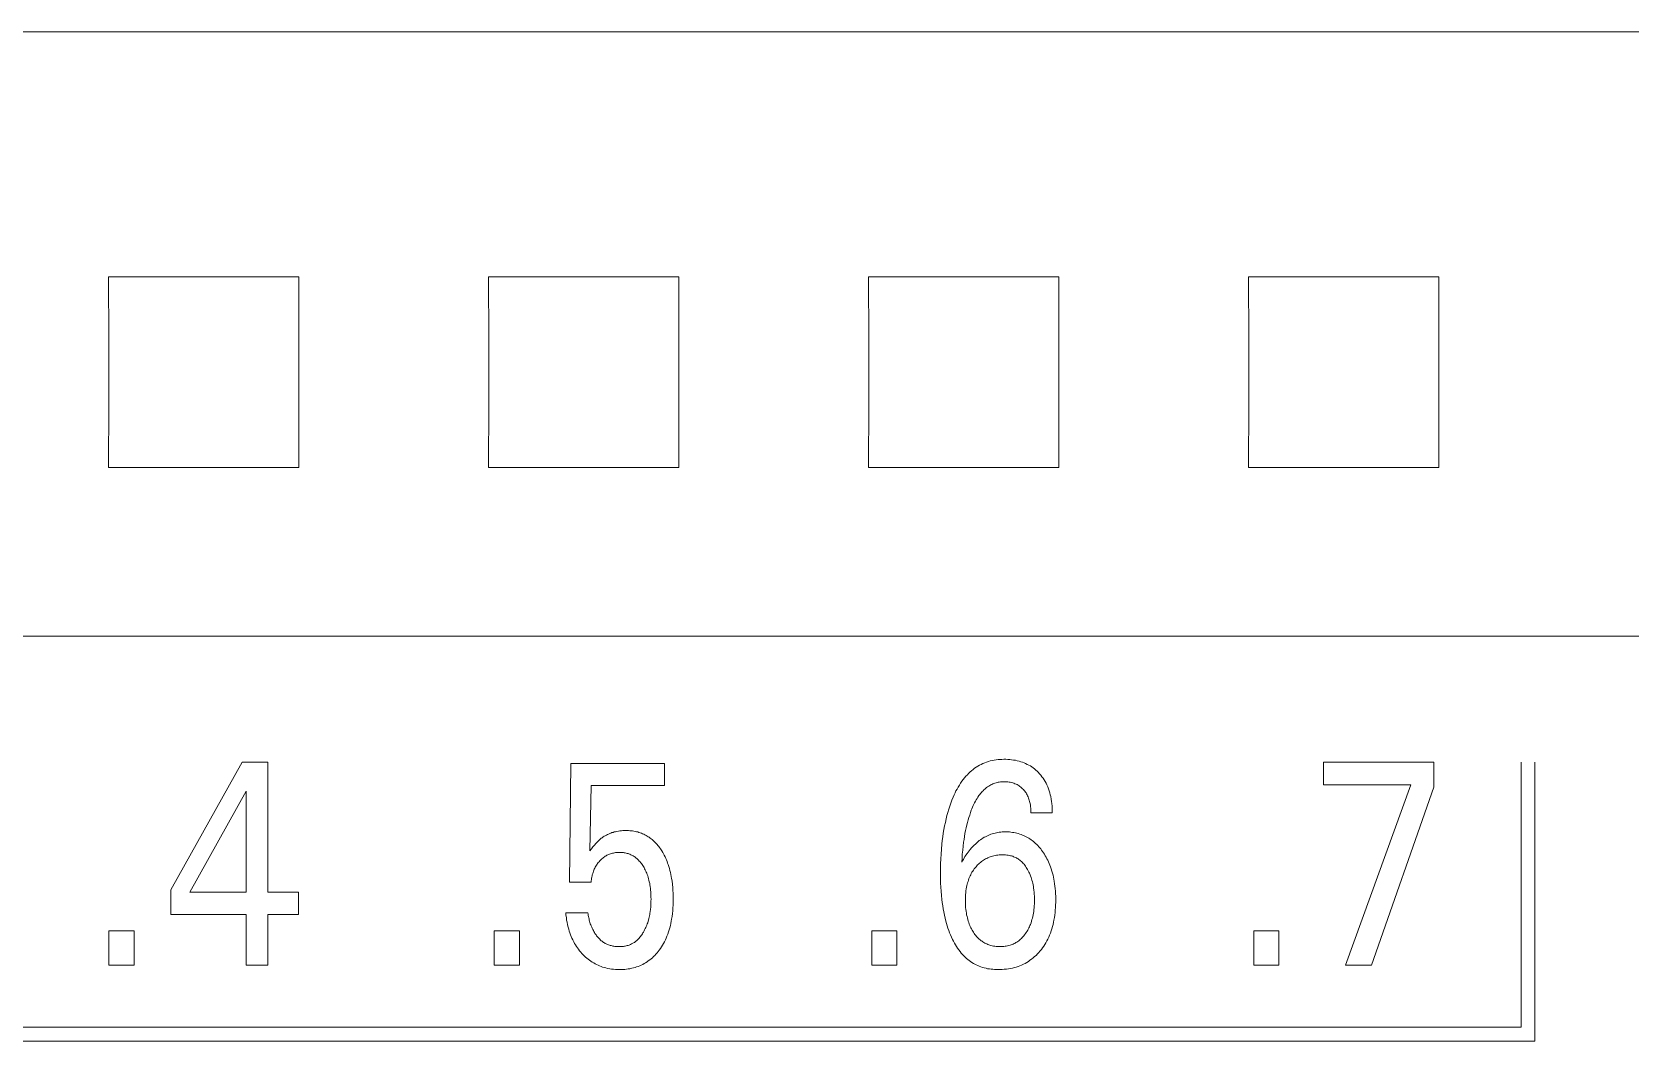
# Model space of a CAD drawing. Header units: millimetres. Extents: x -135 to 420, y 0 to 297.
# Drawn here: x 248.04 to 260.66, y 156.99 to 164.96 of the extents above; entities that cross this region are included whole.
import ezdxf

# ---------------------------------------------------------------- set-up
doc = ezdxf.new("R2010")
doc.units = ezdxf.units.MM
doc.layers.add('eProC - L2', color=41, linetype='Continuous', lineweight=20)

msp = doc.modelspace()

# ---------------------------------------------------------------- linework, layer by layer
at = {"layer": 'eProC - L2', "linetype": 'Continuous'}
for p, q in [((225.196, 164.959), (289.596, 164.959)), ((250.148, 163.026), (248.645, 163.026)), ((253.148, 163.026), (251.645, 163.026)), ((256.148, 163.026), (254.645, 163.026)), ((259.148, 163.026), (257.645, 163.026)), ((250.148, 161.522), (248.645, 161.522)), ((253.148, 161.522), (251.645, 161.522)), ((256.148, 161.522), (254.645, 161.522)), ((259.148, 161.522), (257.645, 161.522)), ((289.996, 160.19), (224.796, 160.19)), ((249.136, 158.187), (249.7, 159.194)), ((249.7, 159.194), (249.903, 159.194)), ((249.903, 159.194), (249.903, 158.169)), ((252.283, 158.249), (252.294, 159.185)), ((252.294, 159.185), (253.035, 159.185)), ((253.035, 159.185), (253.035, 159.01)), ((258.237, 159.015), (258.237, 159.194)), ((258.237, 159.194), (259.107, 159.194)), ((259.107, 159.194), (259.107, 158.998)), ((259.796, 157.104), (259.796, 159.194)), ((259.906, 156.994), (259.906, 159.194)), ((249.731, 158.966), (249.286, 158.169)), ((249.731, 158.169), (249.731, 158.966)), ((252.455, 159.01), (252.445, 158.495)), ((253.035, 159.01), (252.455, 159.01)), ((258.926, 159.015), (258.237, 159.015)), ((258.41, 157.594), (258.926, 159.015)), ((259.107, 158.998), (258.616, 157.594)), ((256.095, 158.794), (255.927, 158.794)), ((252.455, 158.249), (252.283, 158.249)), ((249.136, 157.994), (249.136, 158.187)), ((249.286, 158.169), (249.731, 158.169)), ((249.903, 158.169), (250.145, 158.169)), ((250.145, 158.169), (250.145, 157.994)), ((249.731, 157.994), (249.136, 157.994)), ((249.731, 157.594), (249.731, 157.994)), ((249.903, 157.994), (249.903, 157.594)), ((250.145, 157.994), (249.903, 157.994)), ((252.254, 158.006), (252.429, 158.006)), ((248.648, 157.594), (248.648, 157.864)), ((248.648, 157.864), (248.846, 157.864)), ((248.846, 157.864), (248.846, 157.594)), ((251.69, 157.594), (251.69, 157.864)), ((251.69, 157.864), (251.888, 157.864)), ((251.888, 157.864), (251.888, 157.594)), ((254.671, 157.594), (254.671, 157.864)), ((254.671, 157.864), (254.868, 157.864)), ((254.868, 157.864), (254.868, 157.594)), ((257.686, 157.594), (257.686, 157.864)), ((257.686, 157.864), (257.884, 157.864)), ((257.884, 157.864), (257.884, 157.594)), ((248.846, 157.594), (248.648, 157.594)), ((249.903, 157.594), (249.731, 157.594)), ((251.888, 157.594), (251.69, 157.594)), ((254.868, 157.594), (254.671, 157.594)), ((257.884, 157.594), (257.686, 157.594)), ((258.616, 157.594), (258.41, 157.594)), ((235.967, 157.104), (259.796, 157.104)), ((235.857, 156.994), (259.906, 156.994))]:
    msp.add_line(p, q, dxfattribs=at)
for points in [[(248.645, 161.522), (248.646, 162.021), (248.646, 162.527), (248.645, 163.026)], [(250.148, 161.522), (250.147, 162.021), (250.147, 162.527), (250.148, 163.026)], [(251.645, 161.522), (251.646, 162.021), (251.646, 162.527), (251.645, 163.026)], [(253.148, 161.522), (253.147, 162.021), (253.147, 162.527), (253.148, 163.026)], [(254.645, 161.522), (254.646, 162.021), (254.646, 162.527), (254.645, 163.026)], [(256.148, 161.522), (256.147, 162.021), (256.147, 162.527), (256.148, 163.026)], [(257.645, 161.522), (257.646, 162.021), (257.646, 162.527), (257.645, 163.026)], [(259.148, 161.522), (259.147, 162.021), (259.147, 162.527), (259.148, 163.026)], [(256.095, 158.794), (256.095, 158.812), (256.094, 158.831), (256.093, 158.849), (256.091, 158.868), (256.089, 158.886), (256.086, 158.904), (256.083, 158.923), (256.079, 158.938), (256.075, 158.954), (256.07, 158.97), (256.065, 158.985), (256.06, 159), (256.053, 159.015), (256.046, 159.03), (256.039, 159.043), (256.031, 159.056), (256.023, 159.068), (256.014, 159.08), (256.005, 159.092), (255.995, 159.104), (255.985, 159.115), (255.975, 159.124), (255.965, 159.133), (255.955, 159.142), (255.944, 159.15), (255.933, 159.158), (255.922, 159.165), (255.91, 159.172), (255.898, 159.178), (255.885, 159.184), (255.872, 159.19), (255.859, 159.195), (255.846, 159.199), (255.833, 159.203), (255.819, 159.206), (255.804, 159.21), (255.789, 159.212), (255.774, 159.214), (255.759, 159.216), (255.744, 159.217), (255.728, 159.218), (255.713, 159.218), (255.698, 159.217), (255.682, 159.217), (255.667, 159.215), (255.651, 159.213), (255.636, 159.211), (255.621, 159.208), (255.606, 159.205), (255.591, 159.201), (255.576, 159.196), (255.562, 159.191), (255.548, 159.185), (255.534, 159.178), (255.52, 159.171), (255.507, 159.164), (255.494, 159.155), (255.482, 159.147), (255.47, 159.137), (255.458, 159.128), (255.446, 159.118), (255.435, 159.107), (255.425, 159.096), (255.414, 159.085), (255.403, 159.072), (255.392, 159.058), (255.381, 159.044), (255.371, 159.029), (255.362, 159.014), (255.352, 158.999), (255.344, 158.983), (255.335, 158.968), (255.328, 158.952), (255.32, 158.936), (255.313, 158.92), (255.303, 158.896), (255.294, 158.872), (255.286, 158.848), (255.278, 158.823), (255.27, 158.799), (255.264, 158.774), (255.257, 158.749), (255.251, 158.72), (255.245, 158.692), (255.24, 158.663), (255.235, 158.634), (255.231, 158.605), (255.227, 158.576), (255.224, 158.547), (255.221, 158.508), (255.218, 158.47), (255.216, 158.431), (255.214, 158.392), (255.213, 158.353), (255.213, 158.314), (255.214, 158.274)], [(255.381, 158.406), (255.383, 158.437), (255.385, 158.469), (255.388, 158.501), (255.391, 158.532), (255.395, 158.563), (255.399, 158.586), (255.402, 158.609), (255.406, 158.632), (255.41, 158.655), (255.415, 158.678), (255.42, 158.7), (255.425, 158.72), (255.431, 158.739), (255.436, 158.759), (255.443, 158.778), (255.449, 158.797), (255.456, 158.816), (255.461, 158.828), (255.466, 158.84), (255.471, 158.852), (255.477, 158.864), (255.482, 158.875), (255.488, 158.887), (255.495, 158.898), (255.501, 158.909), (255.508, 158.92), (255.516, 158.931), (255.523, 158.941), (255.529, 158.949), (255.536, 158.956), (255.542, 158.963), (255.549, 158.97), (255.555, 158.977), (255.562, 158.983), (255.57, 158.99), (255.577, 158.996), (255.585, 159.001), (255.593, 159.006), (255.601, 159.011), (255.609, 159.016), (255.617, 159.02), (255.625, 159.023), (255.634, 159.027), (255.642, 159.03), (255.651, 159.032), (255.659, 159.034), (255.668, 159.036), (255.677, 159.038), (255.686, 159.039), (255.695, 159.04), (255.704, 159.041), (255.713, 159.041), (255.723, 159.041), (255.733, 159.04), (255.744, 159.039), (255.754, 159.038), (255.764, 159.036), (255.774, 159.034), (255.783, 159.032), (255.791, 159.029), (255.8, 159.025), (255.809, 159.022), (255.817, 159.018), (255.825, 159.013), (255.833, 159.008), (255.84, 159.003), (255.847, 158.997), (255.854, 158.991), (255.861, 158.985), (255.867, 158.979), (255.873, 158.972), (255.878, 158.965), (255.883, 158.959), (255.888, 158.952), (255.892, 158.944), (255.897, 158.937), (255.9, 158.929), (255.904, 158.921), (255.908, 158.912), (255.911, 158.904), (255.914, 158.895), (255.916, 158.886), (255.919, 158.877), (255.92, 158.868), (255.923, 158.855), (255.924, 158.843), (255.925, 158.831), (255.926, 158.818), (255.927, 158.806), (255.927, 158.794)], [(253.096, 158.23), (253.093, 158.259), (253.09, 158.276), (253.087, 158.292), (253.084, 158.308), (253.081, 158.324), (253.077, 158.34), (253.072, 158.356), (253.068, 158.371), (253.063, 158.387), (253.058, 158.399), (253.054, 158.412), (253.049, 158.424), (253.044, 158.436), (253.038, 158.448), (253.032, 158.46), (253.026, 158.471), (253.02, 158.483), (253.013, 158.494), (253.007, 158.503), (253.001, 158.512), (252.995, 158.521), (252.988, 158.53), (252.982, 158.538), (252.975, 158.546), (252.968, 158.554), (252.96, 158.562), (252.953, 158.57), (252.945, 158.577), (252.937, 158.584), (252.929, 158.59), (252.921, 158.596), (252.913, 158.602), (252.905, 158.607), (252.896, 158.612), (252.888, 158.617), (252.879, 158.622), (252.87, 158.626), (252.861, 158.63), (252.852, 158.634), (252.842, 158.637), (252.832, 158.641), (252.822, 158.644), (252.812, 158.646), (252.802, 158.648), (252.792, 158.65), (252.781, 158.652), (252.771, 158.653), (252.76, 158.654), (252.75, 158.655), (252.739, 158.655), (252.729, 158.655), (252.717, 158.655), (252.705, 158.655), (252.693, 158.654), (252.682, 158.653), (252.67, 158.651), (252.658, 158.649), (252.647, 158.646), (252.637, 158.644), (252.628, 158.641), (252.619, 158.639), (252.61, 158.635), (252.601, 158.632), (252.592, 158.628), (252.583, 158.624), (252.575, 158.62), (252.566, 158.615), (252.558, 158.61), (252.55, 158.605), (252.542, 158.599), (252.535, 158.594), (252.527, 158.588), (252.52, 158.581), (252.513, 158.575), (252.502, 158.564), (252.492, 158.553), (252.481, 158.54), (252.469, 158.527), (252.457, 158.511), (252.445, 158.495)], [(256.122, 158.137), (256.121, 158.157), (256.12, 158.177), (256.118, 158.197), (256.116, 158.216), (256.114, 158.236), (256.111, 158.256), (256.108, 158.272), (256.104, 158.288), (256.101, 158.304), (256.096, 158.32), (256.092, 158.336), (256.087, 158.352), (256.082, 158.368), (256.076, 158.383), (256.071, 158.396), (256.065, 158.408), (256.059, 158.421), (256.053, 158.433), (256.047, 158.445), (256.04, 158.457), (256.033, 158.468), (256.026, 158.48), (256.018, 158.491), (256.011, 158.501), (256.004, 158.51), (255.996, 158.519), (255.988, 158.528), (255.98, 158.537), (255.972, 158.545), (255.964, 158.554), (255.955, 158.562), (255.946, 158.569), (255.937, 158.577), (255.928, 158.583), (255.918, 158.589), (255.909, 158.595), (255.899, 158.601), (255.889, 158.606), (255.879, 158.611), (255.869, 158.616), (255.859, 158.62), (255.849, 158.624), (255.838, 158.628), (255.827, 158.631), (255.815, 158.634), (255.804, 158.637), (255.792, 158.639), (255.781, 158.641), (255.769, 158.643), (255.757, 158.644), (255.746, 158.645), (255.734, 158.645), (255.722, 158.645), (255.711, 158.645), (255.699, 158.644), (255.688, 158.643), (255.676, 158.642), (255.665, 158.64), (255.654, 158.638), (255.643, 158.636), (255.632, 158.633), (255.621, 158.63), (255.61, 158.626), (255.599, 158.622), (255.589, 158.617), (255.578, 158.612), (255.568, 158.607), (255.558, 158.602), (255.548, 158.596), (255.538, 158.589), (255.528, 158.583), (255.519, 158.576), (255.51, 158.569), (255.499, 158.559), (255.488, 158.549), (255.478, 158.539), (255.468, 158.529), (255.458, 158.518), (255.448, 158.507), (255.439, 158.496), (255.43, 158.484), (255.422, 158.473), (255.406, 158.45), (255.393, 158.428), (255.387, 158.417), (255.381, 158.406)], [(252.455, 158.249), (252.456, 158.259), (252.457, 158.269), (252.458, 158.279), (252.46, 158.288), (252.462, 158.298), (252.464, 158.307), (252.467, 158.317), (252.47, 158.325), (252.473, 158.334), (252.476, 158.342), (252.479, 158.351), (252.483, 158.359), (252.487, 158.367), (252.492, 158.374), (252.496, 158.382), (252.501, 158.389), (252.506, 158.396), (252.511, 158.403), (252.517, 158.409), (252.522, 158.416), (252.528, 158.422), (252.534, 158.427), (252.54, 158.433), (252.546, 158.438), (252.552, 158.443), (252.559, 158.447), (252.565, 158.452), (252.572, 158.456), (252.579, 158.46), (252.586, 158.463), (252.593, 158.466), (252.6, 158.469), (252.607, 158.472), (252.614, 158.474), (252.622, 158.476), (252.63, 158.478), (252.638, 158.48), (252.646, 158.481), (252.654, 158.482), (252.662, 158.482), (252.67, 158.483), (252.678, 158.483), (252.686, 158.483), (252.693, 158.483), (252.701, 158.482), (252.709, 158.481), (252.716, 158.48), (252.724, 158.479), (252.731, 158.477), (252.739, 158.475), (252.746, 158.473), (252.753, 158.471), (252.76, 158.468), (252.767, 158.465), (252.774, 158.462), (252.78, 158.459), (252.787, 158.455), (252.793, 158.451), (252.799, 158.447), (252.805, 158.443), (252.811, 158.438), (252.816, 158.434), (252.823, 158.428), (252.829, 158.421), (252.835, 158.415), (252.841, 158.408), (252.847, 158.401), (252.852, 158.394), (252.857, 158.387), (252.862, 158.379), (252.867, 158.372), (252.872, 158.363), (252.877, 158.354), (252.881, 158.345), (252.886, 158.336), (252.89, 158.327), (252.894, 158.318), (252.897, 158.308), (252.901, 158.299), (252.904, 158.287), (252.908, 158.275), (252.911, 158.263), (252.914, 158.25), (252.917, 158.238), (252.919, 158.226), (252.921, 158.213), (252.923, 158.199), (252.924, 158.185), (252.925, 158.171), (252.926, 158.157), (252.927, 158.143), (252.927, 158.129), (252.928, 158.114), (252.927, 158.098), (252.927, 158.083), (252.926, 158.067), (252.925, 158.051), (252.923, 158.035)], [(255.493, 158.37), (255.499, 158.377), (255.506, 158.384), (255.513, 158.391), (255.521, 158.398), (255.528, 158.404), (255.536, 158.411), (255.544, 158.416), (255.552, 158.422), (255.561, 158.427), (255.569, 158.432), (255.578, 158.436), (255.587, 158.44), (255.596, 158.444), (255.606, 158.447), (255.615, 158.451), (255.624, 158.453), (255.635, 158.456), (255.645, 158.458), (255.655, 158.46), (255.666, 158.461), (255.677, 158.463), (255.687, 158.463), (255.698, 158.464), (255.708, 158.464), (255.718, 158.463), (255.727, 158.463), (255.737, 158.462), (255.746, 158.461), (255.755, 158.459), (255.765, 158.457), (255.774, 158.455), (255.783, 158.452), (255.79, 158.449), (255.798, 158.446), (255.805, 158.443), (255.812, 158.439), (255.819, 158.435), (255.826, 158.431), (255.832, 158.426), (255.839, 158.421), (255.845, 158.416), (255.852, 158.41), (255.859, 158.403), (255.866, 158.396), (255.872, 158.389), (255.878, 158.381), (255.884, 158.373), (255.889, 158.365), (255.894, 158.357), (255.9, 158.347), (255.906, 158.338), (255.911, 158.328), (255.915, 158.318), (255.92, 158.307), (255.924, 158.297), (255.928, 158.286), (255.932, 158.275), (255.935, 158.263), (255.938, 158.251), (255.941, 158.239), (255.943, 158.227), (255.946, 158.215), (255.948, 158.202), (255.95, 158.186), (255.951, 158.17), (255.953, 158.154), (255.954, 158.138), (255.954, 158.122), (255.954, 158.105), (255.954, 158.091), (255.954, 158.076), (255.953, 158.061), (255.952, 158.046), (255.95, 158.032), (255.949, 158.017), (255.947, 158.003), (255.944, 157.99), (255.942, 157.977), (255.939, 157.964), (255.935, 157.952), (255.932, 157.939), (255.928, 157.927), (255.923, 157.915), (255.919, 157.905), (255.915, 157.896), (255.911, 157.887), (255.906, 157.877), (255.901, 157.868), (255.896, 157.86), (255.89, 157.851), (255.884, 157.842), (255.877, 157.832)], [(255.877, 157.832), (255.871, 157.824), (255.864, 157.817), (255.858, 157.81), (255.851, 157.804), (255.844, 157.797), (255.837, 157.791), (255.83, 157.785), (255.823, 157.78), (255.816, 157.775), (255.808, 157.771), (255.801, 157.767), (255.793, 157.763), (255.786, 157.759), (255.778, 157.756), (255.77, 157.753), (255.762, 157.751), (255.752, 157.748), (255.742, 157.745), (255.732, 157.743), (255.722, 157.742), (255.712, 157.741), (255.702, 157.74), (255.691, 157.739), (255.681, 157.739), (255.671, 157.739), (255.661, 157.74), (255.651, 157.741), (255.641, 157.742), (255.631, 157.744), (255.621, 157.745), (255.611, 157.748), (255.602, 157.751), (255.593, 157.753), (255.586, 157.756), (255.578, 157.76), (255.57, 157.763), (255.563, 157.767), (255.555, 157.771), (255.548, 157.776), (255.541, 157.781), (255.534, 157.786), (255.526, 157.792), (255.519, 157.798), (255.511, 157.805), (255.504, 157.812), (255.498, 157.82), (255.491, 157.827), (255.485, 157.835), (255.479, 157.843), (255.473, 157.852), (255.468, 157.861), (255.462, 157.87), (255.457, 157.879), (255.453, 157.888), (255.448, 157.897), (255.444, 157.907), (255.44, 157.916), (255.436, 157.929), (255.432, 157.941), (255.428, 157.953), (255.425, 157.966), (255.422, 157.978), (255.419, 157.991), (255.417, 158.004), (255.415, 158.018), (255.413, 158.033), (255.411, 158.047), (255.41, 158.062), (255.41, 158.076), (255.409, 158.091), (255.409, 158.105), (255.409, 158.12), (255.41, 158.135), (255.411, 158.15), (255.412, 158.165), (255.414, 158.18), (255.416, 158.195), (255.418, 158.209), (255.421, 158.221), (255.423, 158.232), (255.426, 158.243), (255.43, 158.254), (255.433, 158.265), (255.437, 158.276), (255.441, 158.287), (255.446, 158.297), (255.451, 158.307), (255.456, 158.317), (255.461, 158.326), (255.467, 158.335), (255.473, 158.344), (255.479, 158.353), (255.486, 158.361), (255.493, 158.37)], [(252.254, 158.006), (252.256, 157.987), (252.259, 157.968), (252.261, 157.949), (252.265, 157.931), (252.268, 157.912), (252.273, 157.894), (252.278, 157.876), (252.282, 157.861), (252.287, 157.847), (252.292, 157.833), (252.298, 157.819), (252.303, 157.805), (252.31, 157.792), (252.317, 157.778), (252.324, 157.765), (252.331, 157.753), (252.339, 157.741), (252.347, 157.729), (252.355, 157.718), (252.364, 157.706), (252.373, 157.695), (252.382, 157.685), (252.392, 157.675), (252.402, 157.665), (252.411, 157.656), (252.421, 157.648), (252.431, 157.639), (252.442, 157.631), (252.453, 157.624), (252.464, 157.616), (252.475, 157.61), (252.486, 157.603), (252.498, 157.597), (252.509, 157.592), (252.521, 157.587), (252.533, 157.582), (252.545, 157.578), (252.558, 157.574), (252.57, 157.571), (252.585, 157.567), (252.601, 157.564), (252.616, 157.562), (252.631, 157.56), (252.647, 157.559), (252.662, 157.558), (252.678, 157.558), (252.692, 157.558), (252.706, 157.558), (252.72, 157.559), (252.734, 157.561), (252.747, 157.563), (252.761, 157.565), (252.775, 157.568), (252.788, 157.571), (252.802, 157.575), (252.814, 157.579), (252.826, 157.583), (252.838, 157.588), (252.85, 157.593), (252.862, 157.599), (252.873, 157.605), (252.885, 157.611), (252.896, 157.618), (252.906, 157.626), (252.917, 157.634), (252.928, 157.642), (252.938, 157.651), (252.948, 157.66), (252.957, 157.67), (252.966, 157.68), (252.975, 157.69), (252.984, 157.7), (252.992, 157.711), (253.001, 157.724), (253.01, 157.737), (253.018, 157.751), (253.026, 157.764), (253.034, 157.778), (253.041, 157.793), (253.047, 157.807), (253.053, 157.822), (253.06, 157.838), (253.065, 157.855), (253.071, 157.871), (253.075, 157.888), (253.08, 157.905), (253.084, 157.922), (253.087, 157.939), (253.09, 157.956), (253.094, 157.978), (253.097, 158), (253.099, 158.023), (253.1, 158.045), (253.102, 158.067), (253.102, 158.09), (253.103, 158.112), (253.102, 158.136), (253.102, 158.16), (253.1, 158.183), (253.099, 158.207), (253.096, 158.23)], [(255.214, 158.274), (255.214, 158.241), (255.216, 158.209), (255.218, 158.176), (255.22, 158.144), (255.224, 158.112), (255.227, 158.087), (255.23, 158.062), (255.234, 158.037), (255.238, 158.013), (255.243, 157.988), (255.249, 157.963), (255.255, 157.939), (255.26, 157.921), (255.266, 157.902), (255.271, 157.884), (255.278, 157.866), (255.284, 157.848), (255.292, 157.831), (255.299, 157.813), (255.307, 157.796), (255.315, 157.781), (255.322, 157.767), (255.33, 157.753), (255.339, 157.739), (255.348, 157.726), (255.357, 157.713), (255.367, 157.7), (255.377, 157.687), (255.388, 157.675), (255.399, 157.664), (255.409, 157.654), (255.418, 157.646), (255.429, 157.637), (255.439, 157.629), (255.45, 157.621), (255.461, 157.614), (255.472, 157.607), (255.483, 157.601), (255.495, 157.595), (255.507, 157.589), (255.519, 157.584), (255.532, 157.579), (255.545, 157.575), (255.558, 157.571), (255.572, 157.568), (255.585, 157.565), (255.599, 157.563), (255.612, 157.561), (255.626, 157.56), (255.64, 157.559), (255.654, 157.558), (255.668, 157.558), (255.684, 157.558), (255.7, 157.558), (255.716, 157.56), (255.733, 157.561), (255.749, 157.564), (255.765, 157.567), (255.781, 157.57), (255.796, 157.574), (255.811, 157.578), (255.825, 157.583), (255.839, 157.588), (255.853, 157.594), (255.867, 157.601), (255.88, 157.607), (255.894, 157.615), (255.907, 157.623), (255.919, 157.631), (255.932, 157.64), (255.944, 157.65), (255.955, 157.66), (255.967, 157.67), (255.978, 157.681), (255.988, 157.692), (255.998, 157.704), (256.009, 157.717), (256.018, 157.73), (256.028, 157.743), (256.036, 157.757), (256.045, 157.77), (256.053, 157.785), (256.06, 157.799), (256.067, 157.814), (256.074, 157.83), (256.08, 157.846), (256.086, 157.863), (256.092, 157.88), (256.097, 157.897), (256.101, 157.914), (256.105, 157.931), (256.108, 157.948), (256.112, 157.968), (256.115, 157.988), (256.117, 158.008), (256.119, 158.028), (256.12, 158.048), (256.121, 158.068), (256.122, 158.088), (256.122, 158.108), (256.122, 158.137)], [(252.923, 158.035), (252.921, 158.015), (252.919, 158.004), (252.917, 157.993), (252.915, 157.982), (252.913, 157.971), (252.91, 157.96), (252.907, 157.949), (252.904, 157.939), (252.901, 157.928), (252.898, 157.918), (252.894, 157.909), (252.89, 157.899), (252.886, 157.89), (252.882, 157.881), (252.877, 157.872), (252.873, 157.863), (252.868, 157.854), (252.863, 157.847), (252.859, 157.84), (252.855, 157.833), (252.85, 157.826), (252.845, 157.82), (252.84, 157.813), (252.834, 157.807), (252.829, 157.801), (252.823, 157.796), (252.817, 157.79), (252.812, 157.786), (252.807, 157.781), (252.801, 157.777), (252.796, 157.773), (252.79, 157.77), (252.784, 157.766), (252.779, 157.763), (252.773, 157.76), (252.766, 157.757), (252.76, 157.754), (252.754, 157.752), (252.747, 157.749), (252.739, 157.747), (252.732, 157.745), (252.724, 157.744), (252.717, 157.742), (252.709, 157.741), (252.701, 157.74), (252.694, 157.74), (252.686, 157.739), (252.678, 157.739), (252.671, 157.739), (252.663, 157.739), (252.656, 157.74), (252.649, 157.741), (252.641, 157.741), (252.634, 157.742), (252.627, 157.744), (252.62, 157.745), (252.613, 157.747), (252.606, 157.749), (252.599, 157.751), (252.592, 157.753), (252.585, 157.756), (252.578, 157.759), (252.572, 157.762), (252.566, 157.765), (252.559, 157.769), (252.553, 157.773), (252.547, 157.777), (252.541, 157.782), (252.535, 157.786), (252.529, 157.791), (252.523, 157.797), (252.518, 157.802), (252.513, 157.808), (252.507, 157.813), (252.503, 157.819), (252.498, 157.825), (252.493, 157.832), (252.489, 157.838), (252.485, 157.844), (252.48, 157.851), (252.476, 157.858), (252.472, 157.866), (252.467, 157.875), (252.463, 157.884), (252.459, 157.893), (252.455, 157.902), (252.452, 157.911), (252.448, 157.92), (252.445, 157.929), (252.442, 157.939), (252.44, 157.948), (252.438, 157.958), (252.436, 157.967), (252.434, 157.977), (252.432, 157.986), (252.431, 157.996), (252.429, 158.006)]]:
    msp.add_lwpolyline(points, dxfattribs=at)

doc.saveas('drawing.dxf')
